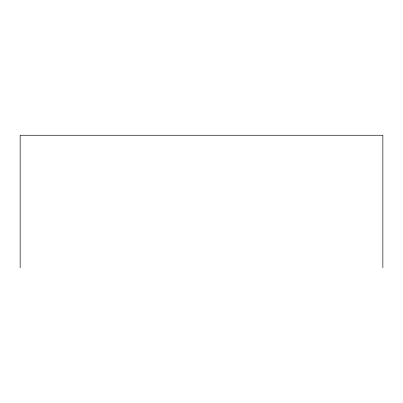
<?xml version="1.0" encoding="UTF-8"?>
<svg xmlns="http://www.w3.org/2000/svg" width="403" height="403" viewBox="0 0 403 403"><rect width="100%" height="100%" fill="white"/><g stroke="black" fill="none" stroke-linecap="round" stroke-linejoin="round"><path stroke-width="0.6" d="M382.85 267.743L382.85 135.257L20.15 135.257L20.15 267.743"/></g></svg>
